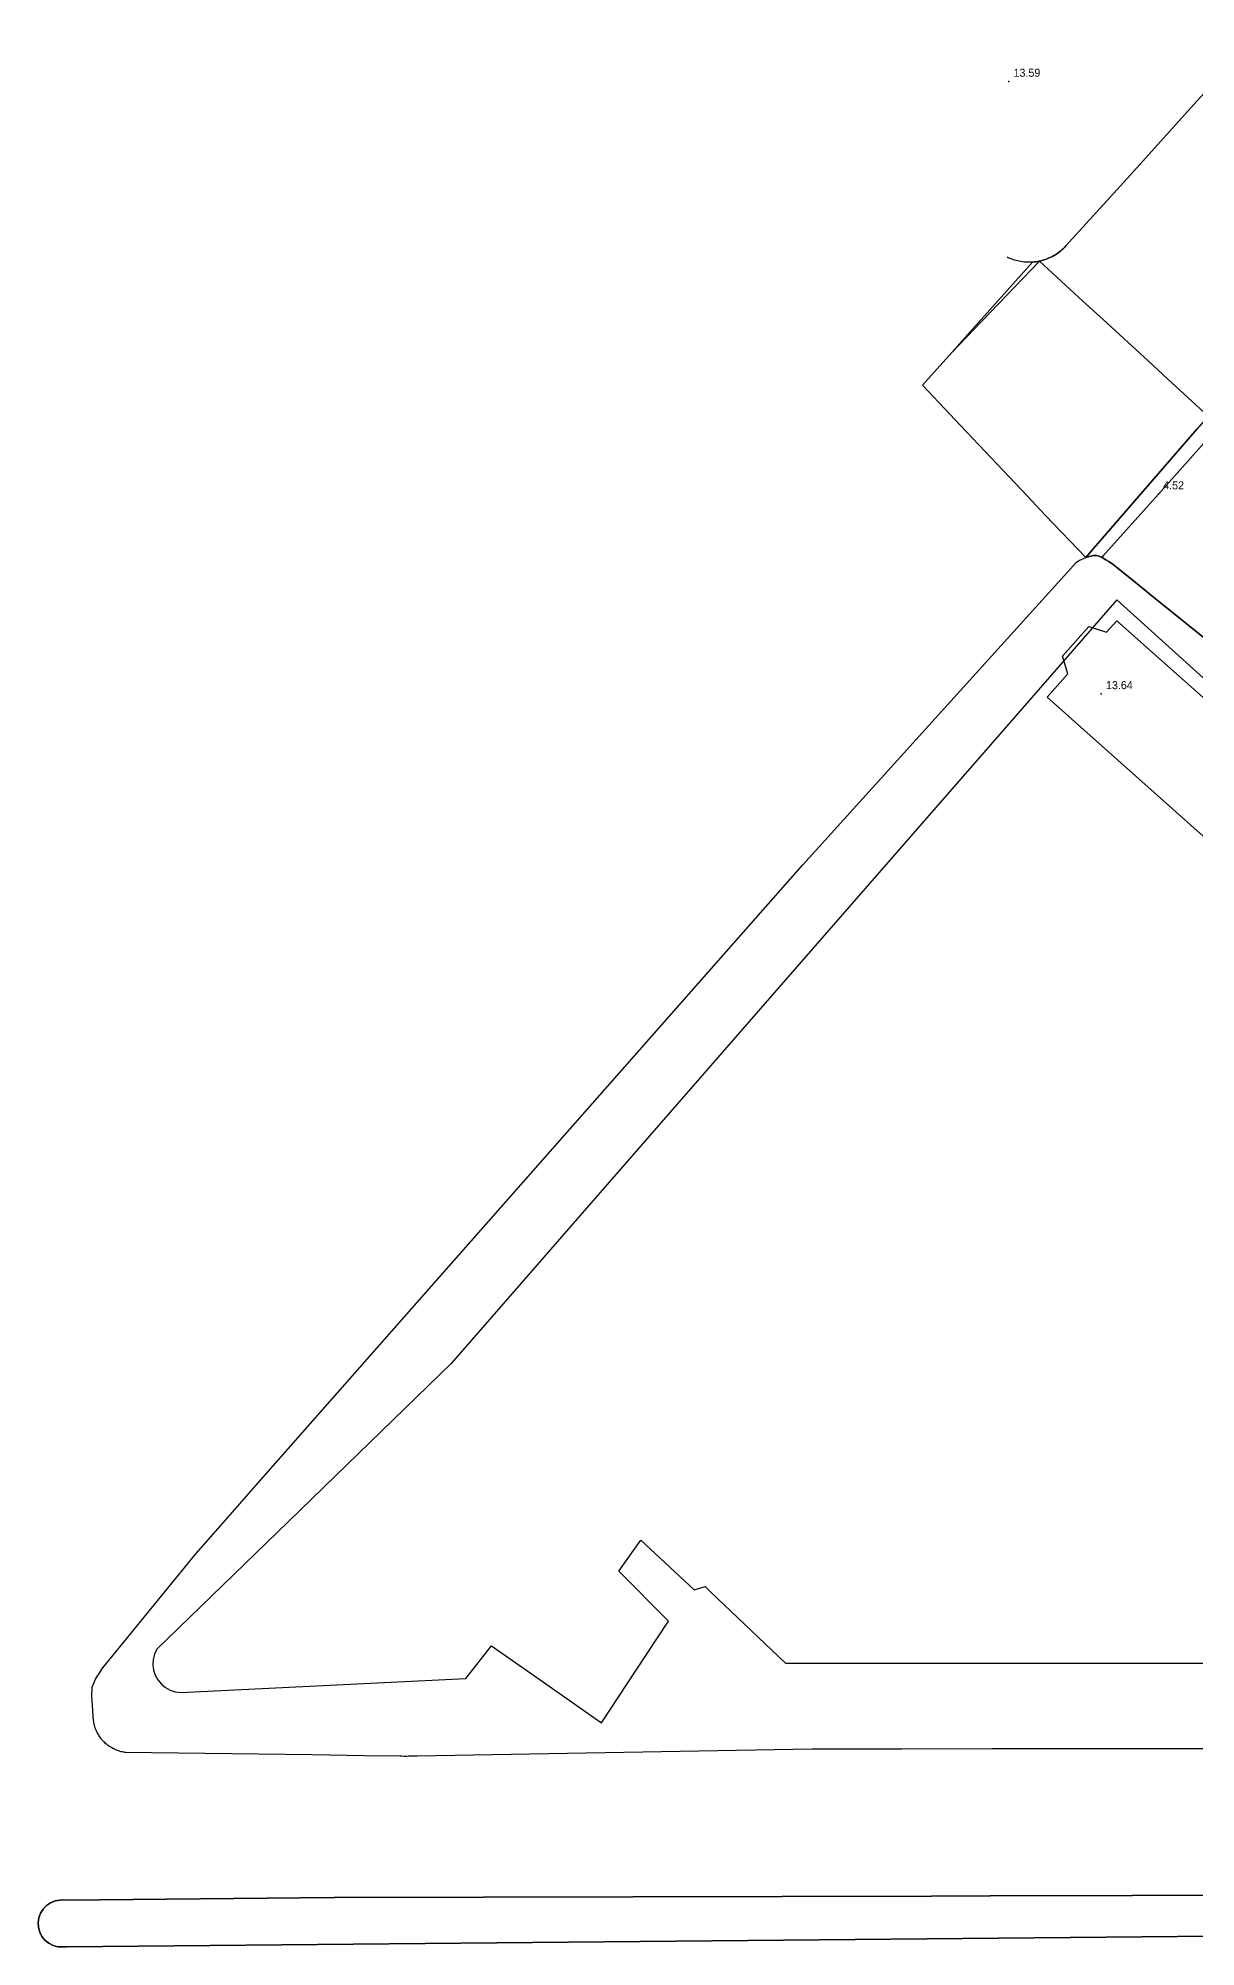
# Model space of a CAD drawing. Header units: metres. Extents: x -149 to 157, y -151 to 214.
# Drawn here: x -148.7 to -76.5, y 51.1 to 170.4 of the extents above; entities that cross this region are included whole.
import ezdxf

# ---------------------------------------------------------------- set-up
doc = ezdxf.new("R2010")
doc.units = ezdxf.units.M

msp = doc.modelspace()

# ---------------------------------------------------------------- linework, layer by layer
at = {"layer": 'BUILDINGS'}
msp.add_lwpolyline([(-75.811, 120.367), (-85.738, 129.225), (-84.444, 130.676), (-84.789, 131.784), (-83.144, 133.628), (-82.029, 133.275), (-81.383, 133.999), (-73.013, 126.532), (-73.382, 126.119), (-71.877, 124.776)], close=True, dxfattribs=at)
at = {"layer": 'CURB'}
for points in [[(-72.825, 170.401), (-76.79, 166.017), (-79.582, 162.929), (-80.754, 161.632), (-84.571, 157.418), (-84.645, 157.34), (-84.721, 157.265), (-84.8, 157.192), (-84.881, 157.121), (-84.965, 157.054), (-85.052, 156.99), (-85.139, 156.929), (-85.23, 156.87), (-85.321, 156.815), (-85.415, 156.763), (-85.511, 156.714), (-85.609, 156.669), (-85.708, 156.627), (-85.808, 156.588), (-85.909, 156.553), (-86.012, 156.522), (-86.116, 156.494), (-86.22, 156.47), (-86.278, 156.458), (-86.326, 156.449), (-86.432, 156.432), (-86.538, 156.419), (-86.646, 156.408)], [(-86.646, 156.408), (-86.75, 156.403), (-86.855, 156.4), (-86.96, 156.401), (-87.064, 156.406), (-87.169, 156.413), (-87.273, 156.425), (-87.377, 156.441), (-87.48, 156.459), (-87.582, 156.481), (-87.684, 156.507), (-87.784, 156.536), (-87.882, 156.567), (-87.885, 156.568), (-87.983, 156.604), (-88.08, 156.642), (-88.176, 156.684), (-88.243, 156.716)], [(-143.248, 63.263), (-143.326, 63.273), (-143.405, 63.286), (-143.483, 63.301), (-143.561, 63.319), (-143.638, 63.34), (-143.714, 63.364), (-143.789, 63.39), (-143.864, 63.417), (-143.936, 63.449), (-144.009, 63.482), (-144.064, 63.51), (-144.08, 63.518), (-144.15, 63.557), (-144.218, 63.597), (-144.284, 63.641), (-144.349, 63.686), (-144.365, 63.698), (-144.414, 63.734), (-144.475, 63.784), (-144.537, 63.835), (-144.594, 63.889), (-144.651, 63.945), (-144.706, 64.003), (-144.726, 64.026), (-144.758, 64.063), (-144.809, 64.124), (-144.857, 64.187), (-144.903, 64.252), (-144.947, 64.319), (-144.951, 64.325), (-144.989, 64.386), (-145.028, 64.456), (-145.065, 64.526), (-145.099, 64.597), (-145.131, 64.67), (-145.161, 64.745), (-145.187, 64.819), (-145.212, 64.895), (-145.234, 64.972), (-145.252, 65.049), (-145.269, 65.127), (-145.272, 65.145), (-145.282, 65.205), (-145.294, 65.285), (-145.302, 65.364), (-145.307, 65.443), (-145.309, 65.522), (-145.354, 66.221), (-145.391, 66.795), (-145.376, 67.35), (-145.174, 67.86), (-144.934, 68.212), (-144.704, 68.55), (-138.896, 75.691), (-137.202, 77.615), (-135.15, 79.946), (-101.004, 118.733), (-84.277, 137.245), (-83.974, 137.598), (-83.91, 137.66), (-83.847, 137.707), (-83.741, 137.767), (-83.689, 137.792), (-83.605, 137.832), (-83.463, 137.893), (-83.337, 137.939)], [(-83.337, 137.939), (-83.093, 138.01), (-82.956, 138.042), (-82.828, 138.064), (-82.721, 138.07), (-82.651, 138.063), (-82.576, 138.047), (-82.499, 138.023), (-82.336, 137.954), (-82.332, 137.952), (-82.317, 137.945), (-82.251, 137.911), (-82.074, 137.811), (-81.892, 137.696), (-81.614, 137.509), (-81.415, 137.349), (-80.238, 136.4), (-79.094, 135.476), (-78.987, 135.39), (-75.268, 132.388)], [(-83.57, 63.497), (-89.193, 63.49), (-94.817, 63.483), (-95.406, 63.481)], [(-18.287, 63.487), (-19.681, 63.481), (-21.583, 63.473), (-38.699, 63.4), (-39.217, 63.397), (-39.399, 63.391), (-39.58, 63.39), (-39.762, 63.396), (-39.943, 63.408), (-40.123, 63.426), (-40.302, 63.45), (-40.482, 63.481), (-40.659, 63.517), (-42.944, 63.516), (-46.023, 63.515), (-51.387, 63.513), (-56.75, 63.509), (-62.114, 63.507), (-67.478, 63.505), (-72.842, 63.503), (-78.206, 63.499), (-83.57, 63.497)], [(-62.608, 54.372), (-89.301, 54.31), (-92.969, 54.301), (-130.256, 54.213), (-144.92, 54.069), (-147.391, 54.045), (-147.54, 54.018), (-147.69, 53.99), (-147.971, 53.875), (-148.222, 53.705), (-148.433, 53.486), (-148.595, 53.229), (-148.701, 52.945), (-148.746, 52.645), (-148.729, 52.341), (-148.649, 52.048), (-148.512, 51.777), (-148.322, 51.541), (-148.087, 51.348), (-147.818, 51.207), (-147.526, 51.125), (-146.967, 51.13), (-70.879, 51.825)]]:
    msp.add_lwpolyline(points, dxfattribs=at)
at = {"layer": 'MEDIAN'}
msp.add_lwpolyline([(-70.879, 51.825), (-146.967, 51.13), (-147.526, 51.125), (-147.818, 51.207), (-148.087, 51.348), (-148.322, 51.541), (-148.512, 51.777), (-148.649, 52.048), (-148.729, 52.341), (-148.746, 52.645), (-148.701, 52.945), (-148.595, 53.229), (-148.433, 53.486), (-148.222, 53.705), (-147.971, 53.875), (-147.69, 53.99), (-147.54, 54.018), (-147.391, 54.045), (-144.92, 54.069), (-130.256, 54.213), (-92.969, 54.301), (-89.301, 54.31), (-62.608, 54.372)], dxfattribs=at)
at = {"layer": 'ROADBED'}
for points in [[(-75.69, 146.788), (-78.224, 149.118), (-79.437, 150.233), (-82.246, 152.816), (-83.505, 153.973), (-86.22, 156.47), (-86.116, 156.494), (-86.012, 156.522), (-85.909, 156.553), (-85.808, 156.588), (-85.708, 156.627), (-85.609, 156.669), (-85.511, 156.714), (-85.415, 156.763), (-85.321, 156.815), (-85.23, 156.87), (-85.139, 156.929), (-85.052, 156.99), (-84.965, 157.054), (-84.881, 157.121), (-84.8, 157.192), (-84.721, 157.265), (-84.645, 157.34), (-84.571, 157.418), (-80.754, 161.632), (-79.582, 162.929), (-76.79, 166.017), (-72.825, 170.401)], [(-75.954, 145.091), (-78.798, 141.908), (-82.261, 138.032), (-82.332, 137.952), (-82.336, 137.954), (-82.499, 138.023), (-82.576, 138.047), (-82.651, 138.063), (-82.721, 138.07), (-82.828, 138.064), (-82.956, 138.042), (-83.093, 138.01), (-83.337, 137.939), (-82.848, 138.505), (-76.378, 145.992)], [(-75.268, 132.388), (-78.987, 135.39), (-79.094, 135.476), (-80.238, 136.4), (-81.415, 137.349), (-81.614, 137.509), (-81.892, 137.696), (-82.074, 137.811), (-82.251, 137.911), (-82.317, 137.945), (-82.332, 137.952), (-82.261, 138.032), (-78.798, 141.908), (-75.954, 145.091)]]:
    msp.add_lwpolyline(points, dxfattribs=at)
for points in [[(-75.69, 146.788), (-76.378, 145.992), (-82.848, 138.505), (-83.337, 137.939), (-85.838, 140.581), (-86.99, 141.799), (-89.615, 144.571), (-90.802, 145.826), (-93.529, 148.709), (-91.698, 150.757), (-90.322, 152.192), (-86.22, 156.47), (-83.505, 153.973), (-82.246, 152.816), (-79.437, 150.233), (-78.224, 149.118)], [(-91.698, 150.757), (-90.374, 152.238), (-86.65, 156.405), (-86.646, 156.408), (-86.538, 156.419), (-86.432, 156.432), (-86.326, 156.449), (-86.278, 156.458), (-86.22, 156.47), (-90.322, 152.192)]]:
    msp.add_lwpolyline(points, close=True, dxfattribs=at)
at = {"layer": 'SIDEWALK'}
for points in [[(-72.842, 63.503), (-78.206, 63.499), (-83.57, 63.497), (-89.193, 63.49), (-94.817, 63.483), (-95.406, 63.481), (-100.44, 63.475), (-125.089, 63.041), (-125.626, 63.032), (-125.76, 63.028), (-125.895, 63.028), (-126.029, 63.033), (-126.164, 63.044), (-128.364, 63.071), (-131.657, 63.114), (-141.671, 63.242), (-143.248, 63.263), (-143.326, 63.273), (-143.405, 63.286), (-143.483, 63.301), (-143.561, 63.319), (-143.638, 63.34), (-143.714, 63.364), (-143.789, 63.39), (-143.864, 63.417), (-143.936, 63.449), (-144.009, 63.482), (-144.064, 63.51), (-144.08, 63.518), (-144.15, 63.557), (-144.218, 63.597), (-144.284, 63.641), (-144.349, 63.686), (-144.365, 63.698), (-144.414, 63.734), (-144.475, 63.784), (-144.537, 63.835), (-144.594, 63.889), (-144.651, 63.945), (-144.706, 64.003), (-144.726, 64.026), (-144.758, 64.063), (-144.809, 64.124), (-144.857, 64.187), (-144.947, 64.319), (-144.951, 64.325), (-145.028, 64.456), (-145.065, 64.526), (-145.099, 64.597), (-145.131, 64.67), (-145.161, 64.745), (-145.187, 64.819), (-145.212, 64.895), (-145.234, 64.972), (-145.252, 65.049), (-145.269, 65.127), (-145.272, 65.145), (-145.282, 65.205), (-145.294, 65.285), (-145.302, 65.364), (-145.307, 65.443), (-145.309, 65.522), (-145.354, 66.221), (-145.391, 66.795), (-145.376, 67.35), (-145.174, 67.86), (-144.934, 68.212), (-144.704, 68.55), (-138.896, 75.691), (-137.202, 77.615), (-135.15, 79.946), (-101.004, 118.733), (-84.277, 137.245), (-83.974, 137.598), (-83.91, 137.66), (-83.847, 137.707), (-83.741, 137.767), (-83.689, 137.792), (-83.605, 137.832), (-83.463, 137.893), (-83.337, 137.939), (-83.093, 138.01), (-82.956, 138.042), (-82.828, 138.064), (-82.721, 138.07), (-82.651, 138.063), (-82.576, 138.047), (-82.499, 138.023), (-82.336, 137.954), (-82.332, 137.952), (-82.317, 137.945), (-82.251, 137.911), (-82.074, 137.811), (-81.892, 137.696), (-81.614, 137.509), (-81.415, 137.349), (-80.238, 136.4), (-79.094, 135.476), (-78.987, 135.39), (-75.268, 132.388)], [(-46.753, 103.981), (-81.381, 135.311), (-86.724, 129.176), (-103.074, 110.406), (-122.955, 87.581), (-133.114, 77.706), (-141.331, 69.718), (-141.475, 69.414), (-141.558, 69.089), (-141.58, 68.753), (-141.537, 68.42), (-141.434, 68.1), (-141.272, 67.805), (-141.057, 67.546), (-140.798, 67.332), (-140.503, 67.17), (-140.184, 67.066), (-139.85, 67.024), (-122.052, 67.892), (-120.45, 69.942), (-117.82, 68.099), (-113.573, 65.122), (-111.404, 68.411), (-109.388, 71.47), (-112.486, 74.599), (-111.113, 76.535), (-107.787, 73.43), (-107.101, 73.645), (-106.757, 73.317), (-102.076, 68.845), (-101.655, 68.845), (-96.983, 68.848), (-93.097, 68.849), (-85.399, 68.853), (-79.821, 68.856), (-74.454, 68.858)]]:
    msp.add_lwpolyline(points, dxfattribs=at)
at = {"layer": 'SPOT_ELEV'}
for p in [(-88.142, 167.69, 13.59), (-78.798, 141.908, 4.52), (-82.369, 129.419, 13.64)]:
    msp.add_point(p, dxfattribs=at)

# ---------------------------------------------------------------- texts
for s, p in [('13.59', (-87.842, 167.99)), ('4.52', (-78.498, 142.208)), ('13.64', (-82.069, 129.719))]:
    msp.add_text(s, height=0.5, dxfattribs=at).set_placement(p)

doc.saveas('drawing.dxf')
